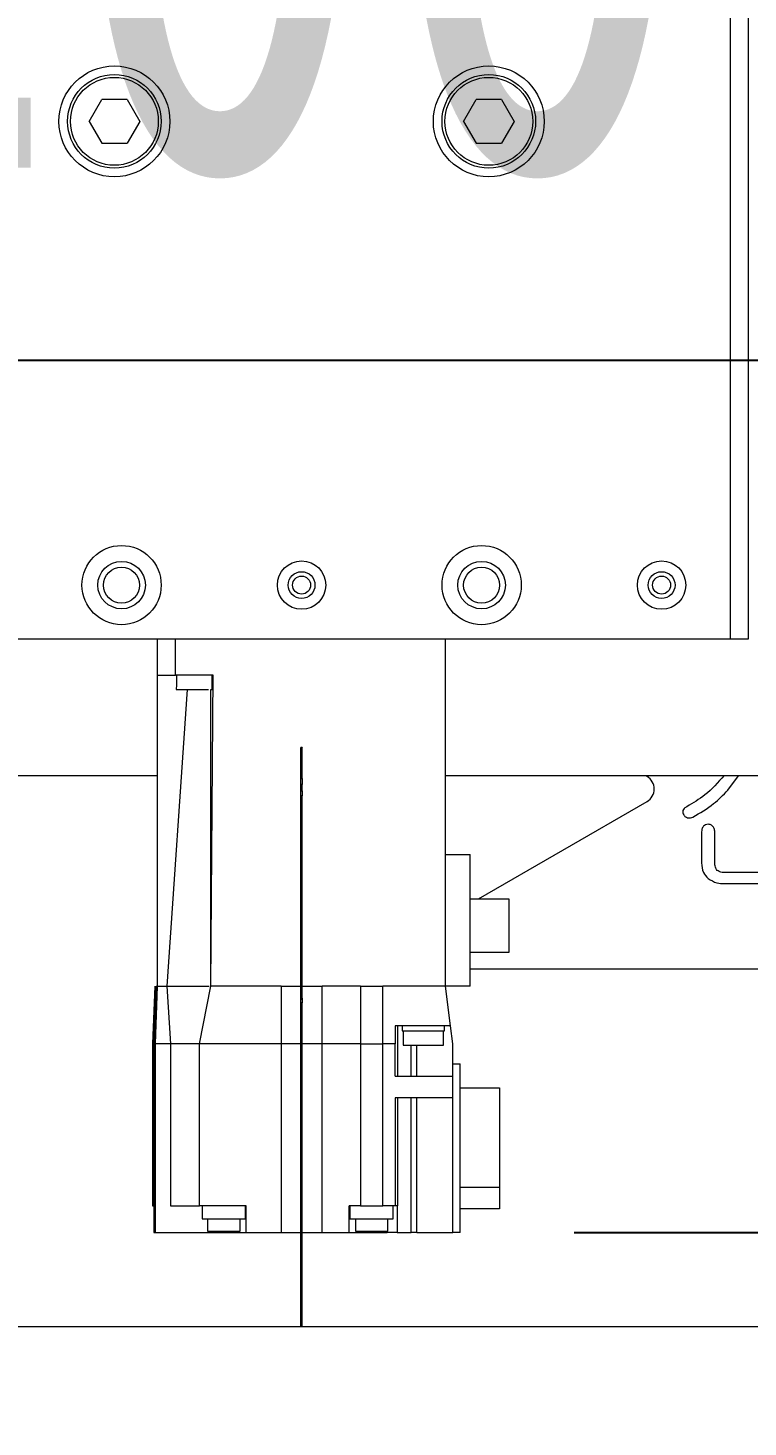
# Model space of a CAD drawing. Header units: millimetres. Extents: x 169 to 14583, y -399 to 10804.
# Drawn here: x 7975.8 to 8075.8, y 5061.1 to 5255.4 of the extents above; entities that cross this region are included whole.
import ezdxf

# ---------------------------------------------------------------- set-up
doc = ezdxf.new("R2010")
doc.units = ezdxf.units.MM
doc.header["$LTSCALE"] = 35
doc.layers.add('1', color=70, linetype='Continuous')
doc.styles.add('SLDTEXTSTYLE2', font='TXT', dxfattribs={"width": 0.7})
doc.dimstyles.new('SLDDIMSTYLE3', dxfattribs={"dimtxt": 105.988363, "dimasz": 26.25, "dimexe": 0, "dimexo": 0.0625, "dimgap": 26.497091, "dimtad": 1, "dimrnd": 1e-09, "dimzin": 12, "dimdsep": 46, "dimtxsty": 'SLDTEXTSTYLE2', "dimsah": 1, "dimcen": 0.09, "dimadec": 0, "dimazin": 3, "dimtfac": 1, "dimtdec": 3, "dimtofl": 0, "dimtmove": 0, "dimatfit": 3, "dimfxl": 0, "dimfrac": 2, "dimtolj": 1, "dimtzin": 12, "dimarcsym": 0})
doc.dimstyles.new('SLDDIMSTYLE5', dxfattribs={"dimtxt": 105.988363, "dimasz": 26.25, "dimexe": 0, "dimexo": 0.0625, "dimgap": 26.497091, "dimtad": 1, "dimdec": 0, "dimrnd": 1e-09, "dimzin": 12, "dimdsep": 46, "dimtxsty": 'SLDTEXTSTYLE2', "dimsah": 1, "dimcen": 0.09, "dimadec": 0, "dimazin": 3, "dimtfac": 1, "dimtdec": 3, "dimtofl": 0, "dimtmove": 0, "dimatfit": 3, "dimfxl": 0, "dimfrac": 2, "dimtolj": 1, "dimtzin": 12, "dimarcsym": 0})

# ---------------------------------------------------------------- blocks, each defined once
blk = doc.blocks.new('_D_38')
at = {"layer": '1'}
for p, q in [((8156.08, 5335.52), (8156.08, 4480.02)), ((6541.28, 5040.02), (6541.28, 4480.02)), ((7207.03, 4709.49), (7490.33, 4709.49)), ((7490.33, 4547.43), (7207.03, 4547.43)), ((6541.28, 4515.02), (8156.08, 4515.02))]:
    blk.add_line(p, q, dxfattribs=at)
for centre, start, end in [((7207.03, 4628.46), 90, 270), ((7490.33, 4628.46), 270, 90)]:
    blk.add_arc(centre, 81.03, start, end, dxfattribs=at)
for points in [[(6541.28, 4515.02), (6567.53, 4509.77), (6567.53, 4520.27)], [(8156.08, 4515.02), (8129.83, 4520.27), (8129.83, 4509.77)]]:
    blk.add_solid(points, dxfattribs=at)
at = {"layer": '1', "insert": (7207.03, 4686.09), "char_height": 92.604, "attachment_point": 1, "style": 'SLDTEXTSTYLE2'}
blk.add_mtext('1615', dxfattribs=at)
blk = doc.blocks.new('_D_39')
at = {"layer": '1'}
for p, q in [((10336.28, 5511.02), (11734.62, 5511.02)), ((11699.62, 5511.02), (11699.62, 5088.12)), ((8051.64, 5088.12), (11734.62, 5088.12)), ((11699.62, 5088.12), (11699.62, 4698.41))]:
    blk.add_line(p, q, dxfattribs=at)
for points in [[(11699.62, 5511.02), (11694.37, 5484.77), (11704.87, 5484.77)], [(11699.62, 5088.12), (11704.87, 5114.37), (11694.37, 5114.37)]]:
    blk.add_solid(points, dxfattribs=at)
at = {"layer": '1', "insert": (11580.25, 4698.41), "char_height": 92.604, "attachment_point": 1, "rotation": 90, "style": 'SLDTEXTSTYLE2'}
blk.add_mtext('423', dxfattribs=at)
blk = doc.blocks.new('_D_42')
at = {"layer": '1'}
for p, q in [((6541.28, 5209.24), (7741.28, 5209.24)), ((7741.28, 5209.24), (8175.5, 5209.24))]:
    blk.add_line(p, q, dxfattribs=at)
for points in [[(6541.28, 5209.24), (6567.53, 5203.99), (6567.53, 5214.49)], [(7741.28, 5209.24), (7715.03, 5214.49), (7715.03, 5203.99)]]:
    blk.add_solid(points, dxfattribs=at)
at = {"layer": '1', "insert": (7892.2, 5328.61), "char_height": 92.604, "attachment_point": 1, "style": 'SLDTEXTSTYLE2'}
blk.add_mtext('1200', dxfattribs=at)

msp = doc.modelspace()

# ---------------------------------------------------------------- linework, layer by layer
at = {"color": 7, "linetype": 'Continuous', "lineweight": 18}
for p, q in [((8073.279, 5629.168), (8073.279, 5170.518)), ((8075.779, 5629.168), (8075.779, 5170.518)), ((7984.26, 5242.418), (7986.019, 5245.465)), ((7989.538, 5245.465), (7986.019, 5245.465)), ((7989.538, 5245.465), (7991.298, 5242.418)), ((8036.26, 5242.418), (8038.019, 5245.465)), ((8041.538, 5245.465), (8038.019, 5245.465)), ((8041.538, 5245.465), (8043.298, 5242.418)), ((7984.26, 5242.418), (7986.019, 5239.37)), ((7991.298, 5242.418), (7989.538, 5239.37)), ((8036.26, 5242.418), (8038.019, 5239.37)), ((8043.298, 5242.418), (8041.538, 5239.37)), ((7986.019, 5239.37), (7989.538, 5239.37)), ((8038.019, 5239.37), (8041.538, 5239.37)), ((8073.279, 5170.518), (7954.279, 5170.518)), ((7993.779, 5165.518), (7993.779, 5170.518)), ((7996.279, 5165.518), (7996.279, 5170.518)), ((8033.779, 5140.618), (8033.779, 5170.518)), ((8075.779, 5170.518), (8073.279, 5170.518)), ((7993.779, 5165.518), (7996.279, 5165.518)), ((7993.779, 5122.318), (7993.779, 5165.518)), ((8001.476, 5165.518), (7996.279, 5165.518)), ((8001.176, 5122.318), (8001.476, 5165.518)), ((7997.892, 5163.518), (7995.076, 5122.318)), ((7996.374, 5163.518), (7997.892, 5163.518)), ((8001.176, 5122.318), (8001.179, 5163.518)), ((8001.179, 5163.518), (8001.349, 5163.518)), ((8013.879, 5155.449), (8013.679, 5155.449)), ((8013.679, 5155.411), (8013.679, 5155.449)), ((8013.879, 5155.411), (8013.679, 5155.411)), ((8013.679, 5151.16), (8013.679, 5155.411)), ((8013.879, 5155.449), (8013.879, 5155.411)), ((8013.879, 5151.16), (8013.879, 5155.411)), ((7993.779, 5151.518), (7891.779, 5151.518)), ((8013.679, 5151.16), (8013.879, 5151.16)), ((8013.679, 5150.344), (8013.679, 5151.16)), ((8013.879, 5151.16), (8013.879, 5150.344)), ((8080.779, 5151.518), (8033.779, 5151.518)), ((8061.752, 5151.429), (8061.598, 5151.518)), ((8072.964, 5149.538), (8074.441, 5151.518)), ((8013.879, 5150.344), (8013.679, 5150.344)), ((8013.679, 5149.459), (8013.679, 5150.344)), ((8013.679, 5149.459), (8013.879, 5149.459)), ((8013.679, 5148.752), (8013.679, 5149.459)), ((8013.879, 5148.752), (8013.679, 5148.752)), ((8013.679, 5120.664), (8013.679, 5148.752)), ((8013.879, 5149.459), (8013.879, 5150.344)), ((8013.879, 5149.459), (8013.879, 5148.752)), ((8013.879, 5120.664), (8013.879, 5148.752)), ((8038.332, 5134.443), (8061.752, 5147.965)), ((8069.334, 5143.737), (8069.334, 5139.439)), ((8071.166, 5139.602), (8071.166, 5143.718)), ((8033.779, 5140.618), (8037.179, 5140.618)), ((8033.779, 5122.318), (8033.779, 5140.618)), ((8037.179, 5122.318), (8037.179, 5140.618)), ((8090.198, 5138.089), (8072.754, 5138.089)), ((8072.52, 5136.563), (8090.203, 5136.563)), ((8037.179, 5134.443), (8042.579, 5134.443)), ((8042.579, 5134.443), (8042.579, 5126.993)), ((8042.579, 5126.993), (8037.179, 5126.993)), ((8169.451, 5124.697), (8037.179, 5124.697)), ((7993.379, 5122.319), (7993.079, 5114.317)), ((7993.579, 5122.318), (7993.279, 5114.318)), ((7993.479, 5114.318), (7993.779, 5122.318)), ((7993.779, 5122.318), (7995.071, 5122.318)), ((7995.071, 5122.318), (7995.571, 5114.318)), ((7999.579, 5114.318), (8001.171, 5122.318)), ((8001.171, 5122.318), (8001.176, 5122.318)), ((8010.922, 5122.318), (8001.176, 5122.318)), ((8010.922, 5122.318), (8013.679, 5122.318)), ((8010.922, 5122.318), (8010.922, 5114.318)), ((8013.879, 5122.318), (8016.635, 5122.318)), ((8016.635, 5114.318), (8016.635, 5122.318)), ((8021.959, 5122.318), (8016.635, 5122.318)), ((8021.959, 5122.318), (8021.959, 5114.318)), ((8025.039, 5114.318), (8025.039, 5122.318)), ((8033.779, 5122.318), (8025.039, 5122.318)), ((8034.466, 5116.818), (8033.779, 5122.318)), ((8037.179, 5122.318), (8033.779, 5122.318)), ((8013.679, 5120.664), (8013.879, 5120.664)), ((8013.679, 5120.518), (8013.679, 5120.664)), ((8013.679, 5120.518), (8013.879, 5120.518)), ((8013.679, 5120.018), (8013.679, 5120.518)), ((8013.879, 5120.018), (8013.679, 5120.018)), ((8013.679, 5075.018), (8013.679, 5120.018)), ((8013.879, 5120.664), (8013.879, 5120.518)), ((8013.879, 5120.518), (8013.879, 5120.018)), ((8013.879, 5075.018), (8013.879, 5120.018)), ((8026.779, 5116.818), (8026.779, 5114.318)), ((8034.466, 5116.818), (8026.779, 5116.818)), ((8027.12, 5116.818), (8027.12, 5109.818)), ((8027.729, 5116.818), (8027.729, 5116.118)), ((8027.729, 5116.118), (8030.679, 5116.118)), ((8027.879, 5116.118), (8027.879, 5114.118)), ((8030.679, 5116.118), (8033.629, 5116.118)), ((8033.479, 5114.118), (8033.479, 5116.118)), ((8033.629, 5116.118), (8033.629, 5116.818)), ((8034.779, 5114.318), (8034.466, 5116.818)), ((7993.079, 5114.318), (7993.079, 5091.818)), ((7993.279, 5114.318), (7993.279, 5088.118)), ((7995.571, 5114.318), (7993.479, 5114.318)), ((7993.479, 5088.118), (7993.479, 5114.318)), ((7995.571, 5114.318), (7995.571, 5091.818)), ((7999.579, 5114.318), (7999.15, 5114.318)), ((7999.579, 5114.318), (7999.581, 5114.318)), ((8010.922, 5114.318), (7999.581, 5114.318)), ((7999.581, 5091.818), (7999.581, 5114.318)), ((8010.922, 5114.318), (8010.922, 5088.118)), ((8016.635, 5088.118), (8016.635, 5114.318)), ((8021.959, 5114.318), (8016.635, 5114.318)), ((8021.959, 5114.318), (8021.959, 5091.818)), ((8025.039, 5091.818), (8025.039, 5114.318)), ((8026.779, 5114.318), (8025.039, 5114.318)), ((8026.779, 5109.818), (8026.779, 5114.318)), ((8027.879, 5114.118), (8030.679, 5114.118)), ((8029.013, 5109.818), (8029.013, 5114.118)), ((8029.765, 5109.818), (8029.765, 5114.118)), ((8030.679, 5114.118), (8033.479, 5114.118)), ((8034.779, 5109.818), (8034.779, 5114.318)), ((8026.779, 5109.818), (8034.779, 5109.818)), ((8034.779, 5111.518), (8035.779, 5111.518)), ((8034.779, 5106.818), (8034.779, 5109.818)), ((8035.779, 5088.118), (8035.779, 5111.518)), ((8035.779, 5108.218), (8041.279, 5108.218)), ((8041.279, 5108.218), (8041.279, 5094.39)), ((8034.779, 5106.818), (8026.779, 5106.818)), ((8026.779, 5106.818), (8026.779, 5091.818)), ((8027.12, 5106.818), (8027.12, 5091.818)), ((8029.013, 5088.118), (8029.013, 5106.818)), ((8029.765, 5088.118), (8029.765, 5106.818)), ((8034.779, 5088.118), (8034.779, 5106.818)), ((8035.779, 5094.39), (8041.279, 5094.39)), ((8041.279, 5094.39), (8041.279, 5091.418)), ((7993.079, 5091.818), (7993.279, 5091.818)), ((7993.243, 5091.818), (7993.243, 5090.018)), ((7995.571, 5091.818), (7999.581, 5091.818)), ((8006.079, 5091.818), (7999.581, 5091.818)), ((7999.979, 5091.818), (7999.979, 5090.018)), ((8005.979, 5090.018), (8005.979, 5091.818)), ((8006.079, 5088.118), (8006.079, 5091.818)), ((8020.399, 5088.118), (8020.399, 5091.818)), ((8021.959, 5091.818), (8020.399, 5091.818)), ((8020.499, 5091.818), (8020.499, 5090.018)), ((8021.959, 5091.818), (8025.039, 5091.818)), ((8026.779, 5091.818), (8025.039, 5091.818)), ((8026.499, 5090.018), (8026.499, 5091.818)), ((8027.048, 5091.818), (8026.779, 5091.818)), ((8027.044, 5091.818), (8027.044, 5088.118)), ((8027.12, 5091.818), (8027.048, 5091.818)), ((8041.279, 5091.418), (8035.779, 5091.418)), ((7993.243, 5090.018), (7993.279, 5090.018)), ((7999.979, 5090.018), (8002.979, 5090.018)), ((8000.729, 5090.018), (8000.729, 5088.318)), ((8000.729, 5088.318), (8002.979, 5088.318)), ((8002.979, 5090.018), (8005.979, 5090.018)), ((8002.979, 5088.318), (8005.229, 5088.318)), ((8002.979, 5088.118), (8002.979, 5088.318)), ((8005.229, 5088.318), (8005.229, 5090.018)), ((8020.499, 5090.018), (8023.499, 5090.018)), ((8021.249, 5090.018), (8021.249, 5088.318)), ((8021.249, 5088.318), (8023.499, 5088.318)), ((8023.499, 5090.018), (8026.499, 5090.018)), ((8023.499, 5088.318), (8025.749, 5088.318)), ((8025.646, 5088.318), (8025.646, 5088.118)), ((8025.749, 5088.318), (8025.749, 5090.018)), ((7993.279, 5088.118), (7993.479, 5088.118)), ((7993.479, 5088.118), (8002.979, 5088.118)), ((8002.979, 5088.118), (8006.079, 5088.118)), ((8006.079, 5088.118), (8010.922, 5088.118)), ((8010.922, 5088.118), (8016.635, 5088.118)), ((8016.635, 5088.118), (8020.399, 5088.118)), ((8020.399, 5088.118), (8025.646, 5088.118)), ((8027.044, 5088.118), (8025.646, 5088.118)), ((8027.044, 5088.118), (8029.013, 5088.118)), ((8029.765, 5088.118), (8029.013, 5088.118)), ((8029.765, 5088.118), (8034.779, 5088.118)), ((8035.779, 5088.118), (8034.779, 5088.118)), ((9461.279, 5075.018), (6541.279, 5075.018))]:
    msp.add_line(p, q, dxfattribs=at)
for centre, radius in [((7987.779, 5242.418), 7.7), ((8039.779, 5242.418), 7.7), ((7987.779, 5242.418), 6.5), ((7987.779, 5242.418), 6.1), ((8039.779, 5242.418), 6.5), ((8039.779, 5242.418), 6.1), ((7988.779, 5178.018), 5.5), ((8038.779, 5178.018), 5.5), ((7988.779, 5178.018), 3.3), ((7988.779, 5178.018), 2.5), ((8013.779, 5178.018), 3.36), ((8013.779, 5178.018), 1.86), ((8038.779, 5178.018), 3.3), ((8038.779, 5178.018), 2.5), ((8063.779, 5178.018), 3.36), ((8063.779, 5178.018), 1.86), ((8013.779, 5178.018), 1.25), ((8063.779, 5178.018), 1.25)]:
    msp.add_circle(centre, radius, dxfattribs=at)
msp.add_arc((8060.752, 5149.697), 2, 300, 60, dxfattribs=at)
for points, knots in [([(7996.418, 5165.518), (7996.408, 5165.067), (7996.395, 5164.479), (7996.381, 5163.812), (7996.376, 5163.596), (7996.374, 5163.518)], [0, 0, 0, 0, 0.6764198, 0.8823148, 1, 1, 1, 1]), ([(8001.349, 5163.518), (8001.349, 5163.596), (8001.351, 5163.812), (8001.355, 5164.478), (8001.359, 5165.067), (8001.362, 5165.518)], [0, 0, 0, 0, 0.117509, 0.3233452, 1, 1, 1, 1]), ([(7997.892, 5163.518), (7998.38, 5163.518), (7999.198, 5163.518), (8000.115, 5163.518), (8000.66, 5163.518), (8000.792, 5163.518), (8000.829, 5163.518)], [0, 0, 0, 0, 0.3821324, 0.6403265, 0.8985206, 1, 1, 1, 1]), ([(8072.477, 5151.579), (8071.629, 5150.619), (8070.112, 5148.902), (8068.134, 5147.754), (8067.264, 5147.248)], [0, 0, 0, 0, 0.5595714, 1, 1, 1, 1]), ([(8068.132, 5145.798), (8069.125, 5146.38), (8070.9, 5147.419), (8072.333, 5148.89), (8072.964, 5149.538)], [0, 0, 0, 0, 0.5598567, 1, 1, 1, 1]), ([(8066.748, 5146.709), (8066.729, 5146.592), (8066.694, 5146.38), (8066.798, 5146.195), (8066.844, 5146.113)], [0, 0, 0, 0, 0.5562295, 1, 1, 1, 1]), ([(8067.264, 5147.248), (8067.135, 5147.177), (8066.905, 5147.049), (8066.796, 5146.813), (8066.748, 5146.709)], [0, 0, 0, 0, 0.56098305, 1, 1, 1, 1]), ([(8066.844, 5146.113), (8066.92, 5146.013), (8067.057, 5145.835), (8067.267, 5145.756), (8067.359, 5145.722)], [0, 0, 0, 0, 0.5581902, 1, 1, 1, 1]), ([(8067.359, 5145.722), (8067.508, 5145.693), (8067.775, 5145.642), (8068.023, 5145.75), (8068.132, 5145.798)], [0, 0, 0, 0, 0.5589281, 1, 1, 1, 1]), ([(8070.25, 5144.806), (8070.114, 5144.796), (8069.871, 5144.778), (8069.69, 5144.618), (8069.611, 5144.548)], [0, 0, 0, 0, 0.55994053, 1, 1, 1, 1]), ([(8070.86, 5144.543), (8070.761, 5144.628), (8070.582, 5144.779), (8070.351, 5144.798), (8070.25, 5144.806)], [0, 0, 0, 0, 0.559724, 1, 1, 1, 1]), ([(8069.611, 5144.548), (8069.516, 5144.411), (8069.348, 5144.165), (8069.338, 5143.868), (8069.334, 5143.737)], [0, 0, 0, 0, 0.5580194, 1, 1, 1, 1]), ([(8071.166, 5143.718), (8071.155, 5143.891), (8071.137, 5144.199), (8070.945, 5144.438), (8070.86, 5144.543)], [0, 0, 0, 0, 0.560297, 1, 1, 1, 1]), ([(8069.334, 5139.439), (8069.367, 5138.974), (8069.426, 5138.143), (8069.988, 5137.539), (8070.235, 5137.274)], [0, 0, 0, 0, 0.5602691, 1, 1, 1, 1]), ([(8071.49, 5138.385), (8071.374, 5138.597), (8071.165, 5138.978), (8071.166, 5139.41), (8071.166, 5139.602)], [0, 0, 0, 0, 0.5572493, 1, 1, 1, 1]), ([(8070.235, 5137.274), (8070.629, 5137.033), (8071.335, 5136.601), (8072.157, 5136.575), (8072.52, 5136.563)], [0, 0, 0, 0, 0.5586744, 1, 1, 1, 1]), ([(8072.754, 5138.089), (8072.503, 5138.09), (8072.057, 5138.09), (8071.663, 5138.295), (8071.49, 5138.385)], [0, 0, 0, 0, 0.5617777, 1, 1, 1, 1]), ([(7993.579, 5122.318), (7993.579, 5122.318), (7993.512, 5122.318), (7993.646, 5122.318), (7993.779, 5122.318)], [0, 0, 0, 0, 0.001459, 1, 1, 1, 1]), ([(7995.071, 5122.318), (7995.871, 5122.318), (7997.473, 5122.318), (7999.467, 5122.318), (8000.718, 5122.318), (8000.886, 5122.318), (8000.943, 5122.318)], [0, 0, 0, 0, 0.2849655, 0.569931, 0.8548965, 1, 1, 1, 1]), ([(8021.959, 5122.318), (8022.211, 5122.318), (8022.7, 5122.318), (8023.499, 5122.318), (8024.298, 5122.318), (8024.787, 5122.318), (8025.039, 5122.318)], [0, 0, 0, 0, 0.2581544, 0.5, 0.7418456, 1, 1, 1, 1]), ([(7993.079, 5114.318), (7993.088, 5114.318), (7993.1, 5114.318), (7993.244, 5114.318), (7993.279, 5114.318)], [0, 0, 0, 0, 0.7508232, 1, 1, 1, 1]), ([(7993.279, 5114.318), (7993.279, 5114.318), (7993.212, 5114.318), (7993.345, 5114.318), (7993.479, 5114.318)], [0, 0, 0, 0, 0.0015299, 1, 1, 1, 1])]:
    msp.add_open_spline(points, degree=3, knots=knots, dxfattribs=at)
for points in [[(7999.15, 5114.318), (7998.918, 5114.318), (7998.454, 5114.318), (7997.568, 5114.318), (7996.596, 5114.318), (7995.913, 5114.318), (7995.571, 5114.318)], [(8016.635, 5114.318), (8015.683, 5114.318), (8013.779, 5114.318), (8011.874, 5114.318), (8010.922, 5114.318)], [(8021.959, 5114.318), (8022.203, 5114.318), (8022.691, 5114.318), (8023.499, 5114.318), (8024.307, 5114.318), (8024.795, 5114.318), (8025.039, 5114.318)]]:
    msp.add_open_spline(points, degree=3, dxfattribs=at)

# ---------------------------------------------------------------- dimensions: what is measured, and where the dimension line sits
at = {"layer": '1'}
for base, p1, p2, angle, dimstyle, picture, middle in [((11699.619, 5088.118), (10301.279, 5511.018), (8016.635, 5088.118), 90, 'SLDDIMSTYLE5', '_D_39', (11699.619, 4804.652)), ((7741.279, 5209.24), (6541.279, 5075.018), (7741.279, 5194.018), 0, 'SLDDIMSTYLE3', '_D_42', (8033.851, 5209.24))]:
    dim = msp.add_linear_dim(base=base, p1=p1, p2=p2, angle=angle, dimstyle=dimstyle, dxfattribs=at)
    dim.commit()
    dim.dimension.update_dxf_attribs({"geometry": picture, "text_midpoint": middle, "dimtype": 160})
dim = msp.add_linear_dim(base=(8156.079, 4515.018), p1=(6541.279, 5075.018), p2=(8156.079, 5370.518), dimstyle='SLDDIMSTYLE5', dxfattribs=at)
dim.commit()
dim.dimension.update_dxf_attribs({"geometry": '_D_38', "text_midpoint": (7348.679, 4515.018), "dimtype": 160})

doc.saveas('drawing.dxf')
